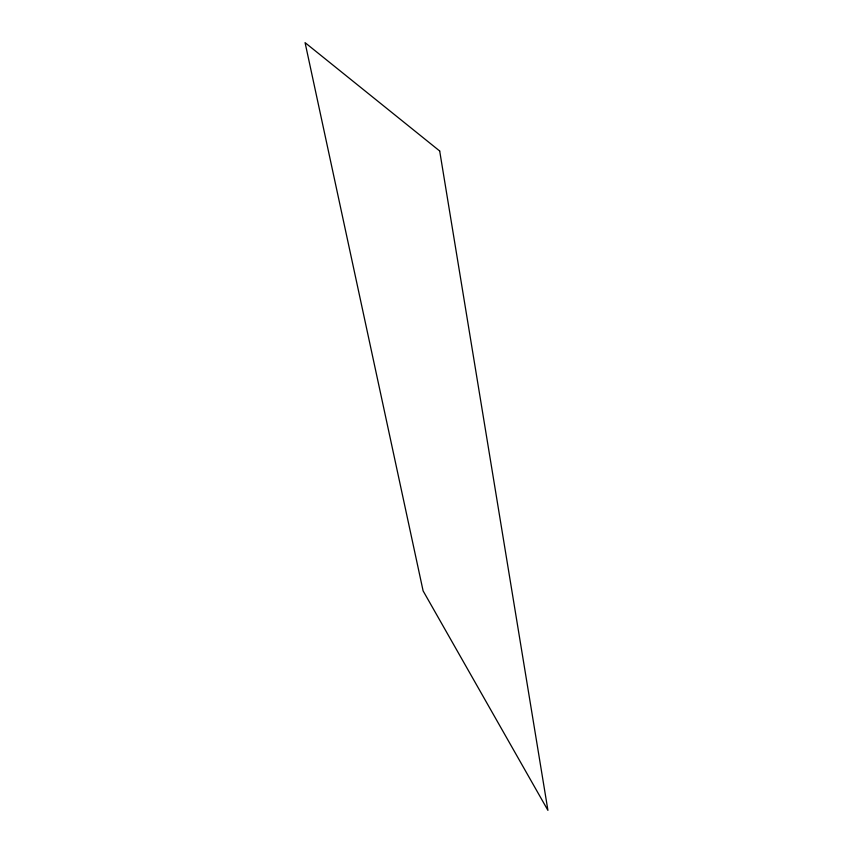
<?xml version="1.0" encoding="UTF-8"?>
<svg xmlns="http://www.w3.org/2000/svg" width="853" height="853" viewBox="0 0 853 853"><rect width="100%" height="100%" fill="white"/><g stroke="black" fill="none" stroke-linecap="round" stroke-linejoin="round"><path stroke-width="1.28" d="M439.69 151.002L305.075 42.65L423.109 590.884L547.925 810.35L439.69 151.002"/></g></svg>
